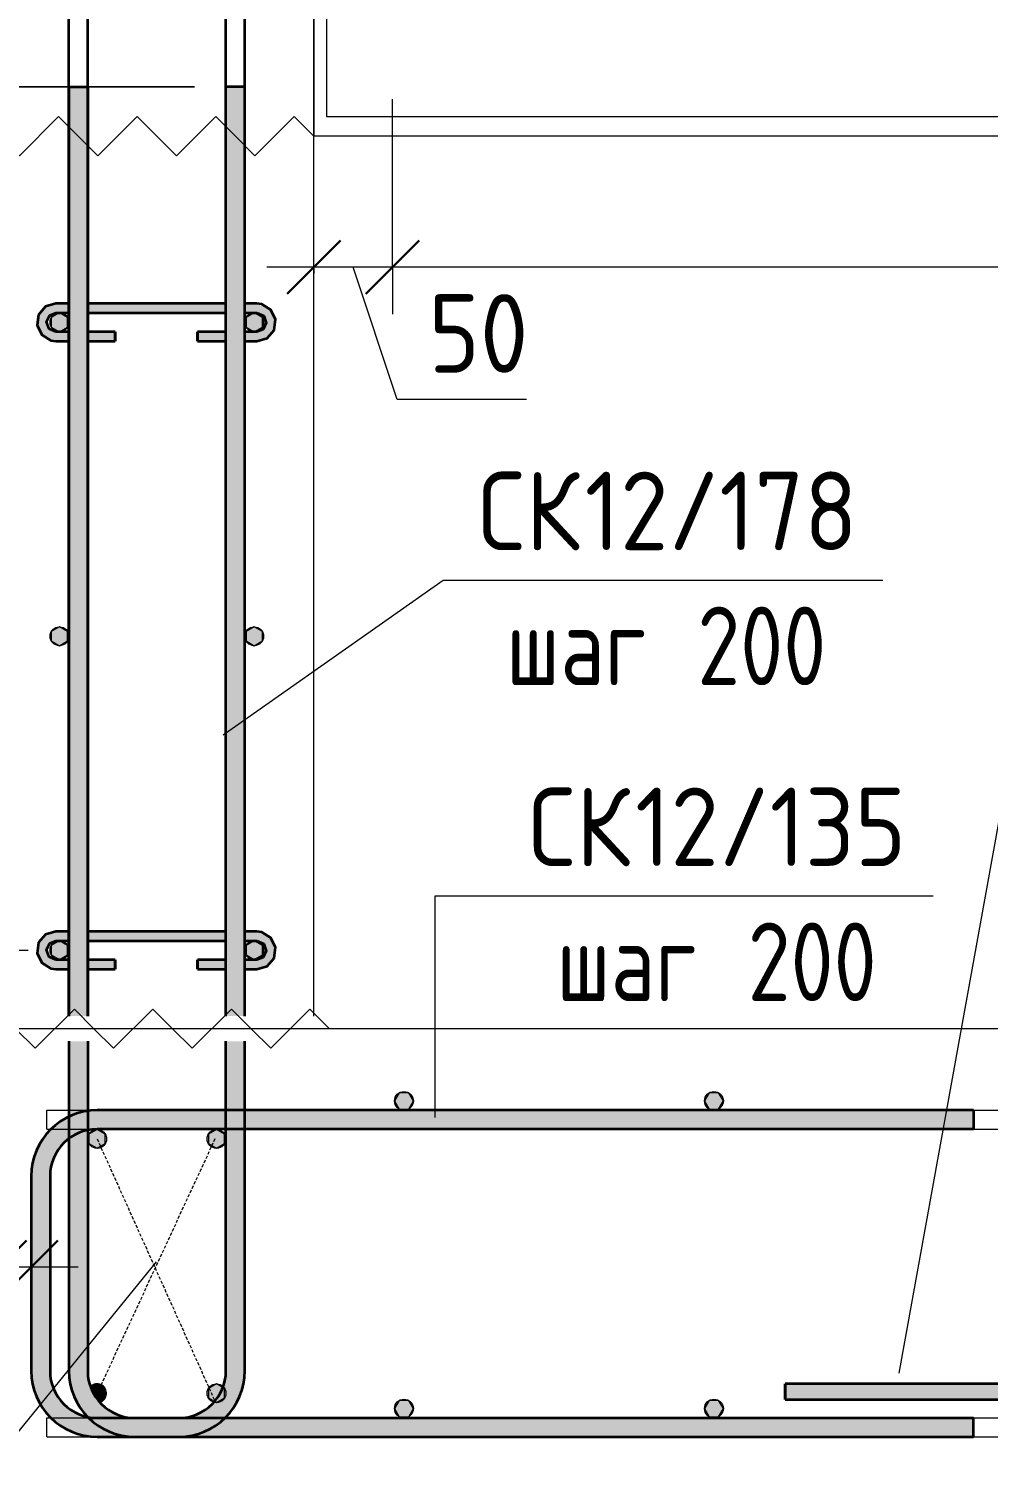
# Model space of a CAD drawing. Header units: millimetres. Extents: x 1059 to 21651, y -4238 to 7265.
# Drawn here: x 17426 to 18037, y -3290 to -2373 of the extents above; entities that cross this region are included whole.
import ezdxf

# ---------------------------------------------------------------- set-up
doc = ezdxf.new("R2010")
doc.units = ezdxf.units.MM
doc.linetypes.add('01 Штриховая _2 мм_', pattern=[3, 2, -1])
for name, color, linetype, lineweight in [('AA_Dim', 7, 'Continuous', 9), ('AA_Dim-20', 7, 'Continuous', 9), ('AA_Linii', 7, 'Continuous', 9), ('AA_Oformlenie', 7, 'Continuous', 9), ('AA_Vinoska', 7, 'Continuous', 9), ('AA_Visotnaya otmetka', 7, 'Continuous', 9), ('AF_Perekritie', 7, 'Continuous', 60), ('AF_Perekritie_Опалубка', 253, 'Continuous', 20), ('AF_Stena_Опалубка', 253, 'Continuous', 20), ('KR_Armatura', 7, 'Continuous', 20), ('KR_Armatura_Tonkie', 7, 'Continuous', 20), ('KR_Fundament', 7, 'Continuous', 20)]:
    doc.layers.add(name, color=color, linetype=linetype, lineweight=lineweight)
doc.styles.add('ISOCPEUR_1', font='isocpeur.TTF', dxfattribs={"width": 0.9, "height": 50})
doc.styles.add('ISOCPEUR_2', font='isocpeur.TTF', dxfattribs={"width": 0.8, "height": 50})
doc.dimstyles.new('01_Точн_3_знака__непрозр_', dxfattribs={"dimscale": 304.8, "dimtxt": 50.137748, "dimasz": 0.111549, "dimexe": 0.098425, "dimexo": 0.065617, "dimgap": 0.019685, "dimtad": 1, "dimdec": 3, "dimrnd": 0.001, "dimdsep": 46, "dimtxsty": 'ISOCPEUR_1', "dimblk1": 'OBLIQUE', "dimblk2": 'OBLIQUE', "dimsah": 1, "dimcen": 0.09, "dimdle": 0.098425, "dimazin": 0, "dimtfac": 1, "dimtdec": 4, "dimtix": 1, "dimtmove": 1, "dimatfit": 3, "dimfxl": 1, "dimtvp": 1, "dimtfill": 1, "dimtolj": 1, "dimtzin": 0, "dimlwd": 18, "dimlwe": 18, "dimarcsym": 2})
doc.dimstyles.new('01_Точн_3_знака__непрозр__1', dxfattribs={"dimscale": 304.8, "dimtxt": 50.137748, "dimasz": 0.111549, "dimexe": 0.098425, "dimexo": 0.065617, "dimgap": 0.019685, "dimtad": 1, "dimdec": 3, "dimrnd": 0.001, "dimdsep": 46, "dimtxsty": 'ISOCPEUR_1', "dimblk1": 'OBLIQUE', "dimblk2": 'OBLIQUE', "dimsah": 1, "dimcen": 0.09, "dimdle": 0.098425, "dimazin": 0, "dimtfac": 1, "dimtdec": 4, "dimtix": 1, "dimtmove": 0, "dimatfit": 3, "dimfxl": 1, "dimtvp": 1, "dimtfill": 1, "dimtolj": 1, "dimtzin": 0, "dimlwd": 18, "dimlwe": 18, "dimarcsym": 2})
doc.dimstyles.new('05_Округл_1мм__прозр_', dxfattribs={"dimscale": 304.8, "dimtxt": 50.137748, "dimasz": 0.111549, "dimexe": 0.098425, "dimexo": 0.065617, "dimgap": 0.006562, "dimtad": 1, "dimdec": 0, "dimdsep": 46, "dimtxsty": 'ISOCPEUR_1', "dimblk1": 'OBLIQUE', "dimblk2": 'OBLIQUE', "dimsah": 1, "dimcen": 0.09, "dimdle": 0.098425, "dimazin": 0, "dimtfac": 1, "dimtdec": 4, "dimtix": 1, "dimtmove": 0, "dimatfit": 3, "dimfxl": 1, "dimtvp": 1, "dimtolj": 1, "dimtzin": 0, "dimlwd": 18, "dimlwe": 18, "dimarcsym": 2})
doc.dimstyles.new('05_Округл_1мм__прозр__1', dxfattribs={"dimscale": 304.8, "dimtxt": 50.137748, "dimasz": 0.111549, "dimexe": 0.098425, "dimexo": 0.065617, "dimgap": 0.006562, "dimtad": 1, "dimdec": 0, "dimdsep": 46, "dimtxsty": 'ISOCPEUR_1', "dimblk1": 'OBLIQUE', "dimblk2": 'OBLIQUE', "dimsah": 1, "dimcen": 0.09, "dimdle": 0.098425, "dimazin": 0, "dimtfac": 1, "dimtdec": 4, "dimtix": 1, "dimtmove": 1, "dimatfit": 3, "dimfxl": 1, "dimtvp": 1, "dimtolj": 1, "dimtzin": 0, "dimlwd": 18, "dimlwe": 18, "dimarcsym": 2})

# ---------------------------------------------------------------- blocks, each defined once
blk = doc.blocks.new('Лестница - Лестница-3665978-КР_РЗ_Арм_2')
at = {"layer": 'AF_Perekritie', "lineweight": 20}
for p, q in [((19585.06, -2347.71), (19585.06, -2441.09)), ((19585.06, -2347.71), (19585.06, -2441.09)), ((19585.06, -2441.09), (20985.06, -2441.09))]:
    blk.add_line(p, q, dxfattribs=at)
blk = doc.blocks.new('261_Лягушка _НесАрм_РабПлоск_ - 10 А500-4009864-КР_РЗ_Арм_2')
at = {"layer": 'KR_Armatura_Tonkie', "lineweight": 35}
for points in [[(20075.73, -3104.06), (20085.06, -3104.06), (20084.89, -3077.77), (20084.39, -3076.56), (20083.56, -3075.49), (20082.56, -3074.73), (20081.36, -3074.23), (20080.06, -3074.06), (20078.68, -3074.27), (20077.56, -3074.73), (20076.3, -3075.82), (20075.73, -3076.56), (20075.23, -3077.77), (20075.06, -3080.73), (20075.23, -3104.06)], [(20080.06, -3216.21), (20085.06, -3216.21), (20084.89, -3104.06), (20075.06, -3104.06), (20075.23, -3216.21), (20078.77, -3216.21)], [(20055.06, -3246.21), (20063.62, -3244.86), (20070.06, -3242.19), (20076.27, -3237.42), (20081.23, -3230.75), (20084.04, -3223.97), (20084.89, -3216.21), (20075.06, -3216.21), (20073.54, -3223.86), (20069.2, -3230.35), (20062.48, -3234.73), (20055.06, -3236.38), (20055.06, -3246.04)], [(20105.06, -3246.21), (20105.06, -3236.21), (20097.41, -3234.69), (20090.92, -3230.35), (20086.54, -3223.63), (20085, -3216.69), (20083.94, -3224.22), (20080.86, -3231.45), (20080.06, -3232.49), (20083.85, -3237.42), (20090.45, -3242.35), (20097.3, -3245.19), (20100.15, -3245.56)], [(20055.06, -3246.21), (20055.06, -3236.21), (19885.06, -3236.38), (19885.06, -3246.21), (20033.99, -3246.21)], [(20105.06, -3246.21), (20275.06, -3246.04), (20275.06, -3236.21), (20105.06, -3236.38), (20105.06, -3246.04)]]:
    blk.add_hatch(color=256, dxfattribs=at).paths.add_polyline_path(points)
for p, q in [((20075.1, -3078.46), (20075.13, -3078.26)), ((20076.05, -3076.07), (20076.17, -3075.92)), ((20078.06, -3074.48), (20078.25, -3074.4)), ((20080.61, -3074.09), (20080.8, -3074.12)), ((20083, -3075.02), (20083.16, -3075.14)), ((20084.62, -3077.01), (20084.7, -3077.2)), ((20085.01, -3078.35), (20085.04, -3078.55)), ((20075.06, -3104.06), (20075.06, -3216.21)), ((20075.06, -3104.06), (20075.06, -3216.21)), ((20085.06, -3103.79), (20085.06, -3104.06)), ((20085.06, -3216.21), (20085.06, -3104.06)), ((20085.06, -3216.21), (20085.06, -3104.06)), ((20055.06, -3236.21), (19885.06, -3236.21)), ((19885.06, -3246.21), (19885.06, -3236.21)), ((19885.06, -3236.38), (19885.06, -3246.04)), ((20275.06, -3236.21), (20105.06, -3236.21)), ((20275.06, -3236.21), (20275.06, -3246.21)), ((20275.06, -3246.04), (20275.06, -3236.38)), ((19885.06, -3246.21), (20055.06, -3246.21)), ((20105.06, -3246.21), (20275.06, -3246.21))]:
    blk.add_line(p, q, dxfattribs=at)
at = {"layer": 'KR_Armatura_Tonkie', "lineweight": 35, "flags": 128}
for points in [[(20075.06, -3079.06), (20075.06, -3079.08), (20075.06, -3079.14), (20075.06, -3079.24), (20075.06, -3079.38), (20075.06, -3079.56), (20075.06, -3079.78), (20075.06, -3080.03), (20075.06, -3080.33), (20075.06, -3080.66), (20075.06, -3081.03), (20075.06, -3081.44), (20075.06, -3081.89), (20075.06, -3082.36), (20075.06, -3082.88), (20075.06, -3083.43), (20075.06, -3084.01), (20075.06, -3084.62), (20075.06, -3085.27), (20075.06, -3085.94), (20075.06, -3086.64), (20075.06, -3087.37), (20075.06, -3088.13), (20075.06, -3088.91), (20075.06, -3089.72), (20075.06, -3090.55), (20075.06, -3091.4), (20075.06, -3092.28), (20075.06, -3093.17), (20075.06, -3094.08), (20075.06, -3095), (20075.06, -3095.94), (20075.06, -3096.89), (20075.06, -3097.86), (20075.06, -3098.83), (20075.06, -3099.81), (20075.06, -3100.8), (20075.06, -3101.79), (20075.06, -3102.79), (20075.06, -3103.79), (20075.06, -3104.06)], [(20075.06, -3104.06), (20075.06, -3103.06), (20075.06, -3102.06), (20075.06, -3101.07), (20075.06, -3100.08), (20075.06, -3099.09), (20075.06, -3098.12), (20075.06, -3097.15), (20075.06, -3096.2), (20075.06, -3095.25), (20075.06, -3094.32), (20075.06, -3093.41), (20075.06, -3092.52), (20075.06, -3091.64), (20075.06, -3090.78), (20075.06, -3089.94), (20075.06, -3089.13), (20075.06, -3088.34), (20075.06, -3087.58), (20075.06, -3086.84), (20075.06, -3086.13), (20075.06, -3085.44), (20075.06, -3084.79), (20075.06, -3084.17), (20075.06, -3083.58), (20075.06, -3083.02), (20075.06, -3082.5), (20075.06, -3082.01), (20075.06, -3081.56), (20075.06, -3081.14), (20075.06, -3080.76), (20075.06, -3080.42), (20075.06, -3080.11), (20075.06, -3079.84)], [(20085.06, -3104.06), (20085.06, -3103.06), (20085.06, -3102.06), (20085.06, -3101.07), (20085.06, -3100.08), (20085.06, -3099.09), (20085.06, -3098.12), (20085.06, -3097.15), (20085.06, -3096.2), (20085.06, -3095.25), (20085.06, -3094.32), (20085.06, -3093.41), (20085.06, -3092.52), (20085.06, -3091.64), (20085.06, -3090.78), (20085.06, -3089.94), (20085.06, -3089.13), (20085.06, -3088.34), (20085.06, -3087.58), (20085.06, -3086.84), (20085.06, -3086.13), (20085.06, -3085.44), (20085.06, -3084.79), (20085.06, -3084.17), (20085.06, -3083.58), (20085.06, -3083.02), (20085.06, -3082.5), (20085.06, -3082.01), (20085.06, -3081.56), (20085.06, -3081.14), (20085.06, -3080.76), (20085.06, -3080.42), (20085.06, -3080.11), (20085.06, -3079.84), (20085.06, -3079.61), (20085.06, -3079.42), (20085.06, -3079.27), (20085.06, -3079.16), (20085.06, -3079.09), (20085.06, -3079.06), (20085.06, -3079.06)], [(20085.06, -3079.78), (20085.06, -3080.03), (20085.06, -3080.33), (20085.06, -3080.66), (20085.06, -3081.03), (20085.06, -3081.44), (20085.06, -3081.89), (20085.06, -3082.36), (20085.06, -3082.88), (20085.06, -3083.43), (20085.06, -3084.01), (20085.06, -3084.62), (20085.06, -3085.27), (20085.06, -3085.94), (20085.06, -3086.64), (20085.06, -3087.37), (20085.06, -3088.13), (20085.06, -3088.91), (20085.06, -3089.61)], [(20085.06, -3089.72), (20085.06, -3090.55), (20085.06, -3091.4), (20085.06, -3092.28), (20085.06, -3093.17), (20085.06, -3094.08), (20085.06, -3095), (20085.06, -3095.94), (20085.06, -3096.89), (20085.06, -3097.86), (20085.06, -3098.83), (20085.06, -3099.81), (20085.06, -3100.8), (20085.06, -3101.79), (20085.06, -3102.79), (20085.06, -3103.72)], [(20055.06, -3246.21), (20056.26, -3246.19), (20057.46, -3246.11), (20058.65, -3245.99), (20059.84, -3245.83), (20061.02, -3245.61), (20062.19, -3245.35), (20063.35, -3245.04), (20064.5, -3244.69), (20065.63, -3244.29), (20066.74, -3243.84), (20067.84, -3243.35), (20068.91, -3242.82), (20069.97, -3242.24), (20071, -3241.63), (20072, -3240.97), (20072.98, -3240.27), (20073.93, -3239.54), (20074.84, -3238.76), (20075.73, -3237.95), (20076.58, -3237.11), (20077.4, -3236.23), (20078.18, -3235.32), (20078.93, -3234.38), (20079.64, -3233.42), (20080.31, -3232.42), (20080.93, -3231.4), (20081.52, -3230.35), (20082.06, -3229.28), (20082.57, -3228.19), (20083.02, -3227.08), (20083.44, -3225.95), (20083.8, -3224.81), (20084.12, -3223.65), (20084.4, -3222.49), (20084.63, -3221.31), (20084.81, -3220.12), (20084.94, -3218.93), (20085.02, -3217.73), (20085.06, -3216.53), (20085.06, -3216.21)], [(20075.06, -3216.21), (20075.05, -3217.01), (20075, -3217.81), (20074.92, -3218.6), (20074.81, -3219.4), (20074.66, -3220.18), (20074.49, -3220.96), (20074.28, -3221.74), (20074.05, -3222.5), (20073.78, -3223.26), (20073.48, -3224), (20073.16, -3224.73), (20072.8, -3225.45), (20072.42, -3226.15), (20072.01, -3226.83), (20071.57, -3227.5), (20071.1, -3228.15), (20070.61, -3228.79), (20070.1, -3229.4), (20069.56, -3229.99), (20069, -3230.56), (20068.41, -3231.1), (20067.8, -3231.62), (20067.18, -3232.12), (20066.53, -3232.59), (20065.87, -3233.04), (20065.19, -3233.46), (20064.49, -3233.85), (20063.78, -3234.21), (20063.05, -3234.55), (20062.31, -3234.85), (20061.56, -3235.13), (20060.8, -3235.37), (20060.03, -3235.58), (20059.25, -3235.77), (20058.46, -3235.92), (20057.67, -3236.04), (20056.88, -3236.13), (20056.08, -3236.18), (20055.28, -3236.21), (20055.06, -3236.21)], [(20105.06, -3236.21), (20104.26, -3236.19), (20103.46, -3236.15), (20102.67, -3236.07), (20101.88, -3235.95), (20101.09, -3235.81), (20100.31, -3235.64), (20099.53, -3235.43), (20098.77, -3235.19), (20098.02, -3234.93), (20097.27, -3234.63), (20096.54, -3234.3), (20095.83, -3233.95), (20095.12, -3233.57), (20094.44, -3233.15), (20093.77, -3232.72), (20093.12, -3232.25), (20092.49, -3231.76), (20091.87, -3231.25), (20091.28, -3230.71), (20090.71, -3230.14), (20090.17, -3229.56), (20089.65, -3228.95), (20089.15, -3228.33), (20088.68, -3227.68), (20088.23, -3227.02), (20087.81, -3226.33), (20087.42, -3225.64), (20087.06, -3224.92), (20086.73, -3224.2), (20086.42, -3223.46), (20086.15, -3222.71), (20085.9, -3221.94), (20085.69, -3221.17), (20085.5, -3220.39), (20085.35, -3219.61), (20085.23, -3218.82), (20085.14, -3218.02), (20085.09, -3217.23), (20085.06, -3216.43), (20085.06, -3216.21)], [(20079.96, -3232.62), (20080.3, -3233.15), (20081, -3234.13), (20081.73, -3235.07), (20082.51, -3235.99), (20083.32, -3236.88), (20084.16, -3237.73), (20085.04, -3238.55), (20085.95, -3239.33), (20086.89, -3240.08), (20087.86, -3240.79), (20088.85, -3241.45), (20089.88, -3242.08), (20090.92, -3242.67), (20091.99, -3243.21), (20093.08, -3243.71), (20094.19, -3244.17), (20095.32, -3244.58), (20096.46, -3244.95), (20097.62, -3245.27), (20098.78, -3245.55), (20099.96, -3245.77), (20101.15, -3245.95), (20102.34, -3246.09), (20103.54, -3246.17), (20104.74, -3246.21), (20105.06, -3246.21)]]:
    blk.add_lwpolyline(points, dxfattribs=at)
blk = doc.blocks.new('350_Шпилька массив _НесАрм_РабПлоск_ - 350_Шпилька массив _НесАрм_РабПлоск_-4121825-КР_РЗ_Арм_2')
at = {"layer": 'KR_Armatura_Tonkie', "lineweight": 35}
for points in [[(19420.78, -2571.95), (19420.78, -2566.05), (19415.58, -2563.05), (19415.58, -2557.05), (19420.78, -2553.95), (19420.78, -2548.15), (19417.16, -2549.55), (19412.29, -2551.56), (19408.78, -2560.05), (19412.29, -2568.54), (19419.89, -2571.65)], [(19548.78, -2571.95), (19552.4, -2570.55), (19557.26, -2568.54), (19560.78, -2560.05), (19557.26, -2551.56), (19548.78, -2548.15), (19548.78, -2554.05), (19553.98, -2557.05), (19553.98, -2563.05), (19548.78, -2566.15), (19548.78, -2571.65)], [(19420.78, -2971.95), (19420.78, -2966.05), (19415.58, -2963.05), (19415.58, -2957.05), (19420.78, -2953.95), (19420.78, -2948.15), (19417.16, -2949.55), (19412.29, -2951.56), (19408.78, -2960.05), (19412.29, -2968.54), (19419.89, -2971.65)], [(19548.78, -2971.95), (19552.4, -2970.55), (19557.26, -2968.54), (19560.78, -2960.05), (19557.26, -2951.56), (19548.78, -2948.15), (19548.78, -2954.05), (19553.98, -2957.05), (19553.98, -2963.05), (19548.78, -2966.15), (19548.78, -2971.65)]]:
    blk.add_hatch(color=256, dxfattribs=at).paths.add_polyline_path(points)
h = blk.add_hatch(color=256, dxfattribs=at)
h.paths.add_polyline_path([(19453.4, -2554.05), (19529.06, -2553.95), (19529.06, -2548.05), (19441.06, -2548.15), (19441.06, -2554.05)])
h.paths.add_polyline_path([(19548.01, -2554.05), (19548.78, -2553.95), (19548.78, -2548.05), (19541.06, -2548.17), (19541.06, -2554.05), (19545.73, -2554.05)])
h.paths.add_polyline_path([(19420.78, -2554.05), (19429.06, -2553.93), (19429.06, -2548.05), (19420.78, -2548.15), (19420.78, -2553.95)])
h = blk.add_hatch(color=256, dxfattribs=at)
h.paths.add_polyline_path([(19458.51, -2572.05), (19458.51, -2566.05), (19441.06, -2566.15), (19441.06, -2572.05)])
h.paths.add_polyline_path([(19429.06, -2572.05), (19429.06, -2566.05), (19420.78, -2566.15), (19420.78, -2572.05)])
h = blk.add_hatch(color=256, dxfattribs=at)
h.paths.add_polyline_path([(19529.06, -2572.05), (19529.06, -2566.05), (19511.05, -2566.15), (19511.05, -2572.05)])
h.paths.add_polyline_path([(19541.06, -2572.05), (19548.78, -2571.95), (19548.78, -2566.05), (19541.06, -2566.15), (19541.06, -2572.03)])
h = blk.add_hatch(color=256, dxfattribs=at)
h.paths.add_polyline_path([(19429.06, -2954.05), (19429.06, -2948.05), (19420.78, -2948.15), (19420.78, -2954.05)])
h.paths.add_polyline_path([(19441.06, -2954.05), (19529.06, -2953.95), (19529.06, -2948.05), (19441.06, -2948.15), (19441.06, -2954.03)])
h.paths.add_polyline_path([(19548.78, -2954.05), (19548.78, -2948.05), (19541.06, -2948.17), (19541.06, -2954.05), (19548.01, -2954.05)])
h = blk.add_hatch(color=256, dxfattribs=at)
h.paths.add_polyline_path([(19458.51, -2972.05), (19458.51, -2966.05), (19441.06, -2966.15), (19441.06, -2972.05), (19453.4, -2972.05)])
h.paths.add_polyline_path([(19429.06, -2972.05), (19429.06, -2966.05), (19420.78, -2966.15), (19420.78, -2972.05)])
h = blk.add_hatch(color=256, dxfattribs=at)
h.paths.add_polyline_path([(19548.78, -2972.05), (19548.78, -2966.05), (19541.06, -2966.15), (19541.06, -2972.05)])
h.paths.add_polyline_path([(19529.06, -2972.05), (19529.06, -2966.05), (19511.05, -2966.15), (19511.05, -2972.05)])
for p, q in [((19429.06, -2548.05), (19420.78, -2548.05)), ((19529.06, -2548.05), (19441.06, -2548.05)), ((19548.78, -2548.05), (19541.06, -2548.05)), ((19420.78, -2554.05), (19429.06, -2554.05)), ((19441.06, -2554.05), (19529.06, -2554.05)), ((19541.06, -2554.05), (19548.78, -2554.05)), ((19429.06, -2566.05), (19420.78, -2566.05)), ((19458.51, -2566.05), (19441.06, -2566.05)), ((19458.51, -2566.05), (19458.51, -2572.05)), ((19458.51, -2567.39), (19458.51, -2566.15)), ((19458.51, -2571.95), (19458.51, -2567.55)), ((19529.06, -2566.05), (19511.05, -2566.05)), ((19511.05, -2572.05), (19511.05, -2566.05)), ((19511.05, -2566.15), (19511.05, -2567.39)), ((19511.05, -2567.55), (19511.05, -2571.95)), ((19548.78, -2566.05), (19541.06, -2566.05)), ((19420.78, -2572.05), (19429.06, -2572.05)), ((19441.06, -2572.05), (19458.51, -2572.05)), ((19511.05, -2572.05), (19529.06, -2572.05)), ((19541.06, -2572.05), (19548.78, -2572.05)), ((19429.06, -2948.05), (19420.78, -2948.05)), ((19529.06, -2948.05), (19441.06, -2948.05)), ((19548.78, -2948.05), (19541.06, -2948.05)), ((19420.78, -2954.05), (19429.06, -2954.05)), ((19441.06, -2954.05), (19529.06, -2954.05)), ((19541.06, -2954.05), (19548.78, -2954.05)), ((19429.06, -2966.05), (19420.78, -2966.05)), ((19458.51, -2966.05), (19441.06, -2966.05)), ((19458.51, -2966.05), (19458.51, -2972.05)), ((19458.51, -2971.95), (19458.51, -2966.15)), ((19529.06, -2966.05), (19511.05, -2966.05)), ((19511.05, -2972.05), (19511.05, -2966.05)), ((19511.05, -2966.15), (19511.05, -2971.95)), ((19548.78, -2966.05), (19541.06, -2966.05)), ((19420.78, -2972.05), (19429.06, -2972.05)), ((19441.06, -2972.05), (19458.51, -2972.05)), ((19511.05, -2972.05), (19529.06, -2972.05)), ((19541.06, -2972.05), (19548.78, -2972.05))]:
    blk.add_line(p, q, dxfattribs=at)
at = {"layer": 'KR_Armatura_Tonkie', "lineweight": 35, "flags": 128}
for points in [[(19420.78, -2548.05), (19414.26, -2549.97), (19409.83, -2555.13), (19408.92, -2561.86), (19411.8, -2568.01), (19417.57, -2571.61), (19420.78, -2572.05)], [(19548.78, -2572.05), (19555.3, -2570.13), (19559.72, -2564.97), (19560.64, -2558.24), (19557.76, -2552.09), (19551.99, -2548.49), (19548.78, -2548.05)], [(19420.78, -2566.05), (19416.43, -2564.18), (19414.79, -2559.73), (19416.89, -2555.48), (19420.78, -2554.05)], [(19548.78, -2554.05), (19553.13, -2555.92), (19554.77, -2560.37), (19552.67, -2564.62), (19548.78, -2566.05)], [(19420.78, -2948.05), (19414.26, -2949.97), (19409.83, -2955.13), (19408.92, -2961.86), (19411.8, -2968.01), (19417.57, -2971.61), (19420.78, -2972.05)], [(19548.78, -2972.05), (19555.3, -2970.13), (19559.72, -2964.97), (19560.64, -2958.24), (19557.76, -2952.09), (19551.99, -2948.49), (19548.78, -2948.05)], [(19420.78, -2966.05), (19416.43, -2964.18), (19414.79, -2959.73), (19416.89, -2955.48), (19420.78, -2954.05)], [(19548.78, -2954.05), (19553.13, -2955.92), (19554.77, -2960.37), (19552.67, -2964.62), (19548.78, -2966.05)]]:
    blk.add_lwpolyline(points, dxfattribs=at)
blk = doc.blocks.new('Последовательность узлов - 3мм масшт20 маскировка-904226-КР_РЗ_Арм_2')
at = {"layer": 'AA_Oformlenie'}
for p, q in [((19432.56, -2997.5), (19407.56, -3022.5)), ((19445.06, -3010), (19432.56, -2997.5)), ((19482.56, -2997.5), (19457.56, -3022.5)), ((19495.06, -3010), (19482.56, -2997.5)), ((19532.56, -2997.5), (19507.56, -3022.5)), ((19545.06, -3010), (19532.56, -2997.5)), ((19582.56, -2997.5), (19557.56, -3022.5)), ((19595.06, -3010), (19582.56, -2997.5)), ((19395.06, -3010), (19407.56, -3022.5)), ((19445.06, -3010), (19457.56, -3022.5)), ((19495.06, -3010), (19507.56, -3022.5)), ((19545.06, -3010), (19557.56, -3022.5))]:
    blk.add_line(p, q, dxfattribs=at)
blk = doc.blocks.new('Последовательность узлов - 3мм масшт20-904339-КР_РЗ_Арм_2')
at = {"layer": 'AA_Oformlenie'}
for p, q in [((19422.56, -2428.84), (19397.56, -2453.84)), ((19435.06, -2441.34), (19422.56, -2428.84)), ((19472.56, -2428.84), (19447.56, -2453.84)), ((19485.06, -2441.34), (19472.56, -2428.84)), ((19522.56, -2428.84), (19497.56, -2453.84)), ((19535.06, -2441.34), (19522.56, -2428.84)), ((19572.56, -2428.84), (19547.56, -2453.84)), ((19585.06, -2441.34), (19572.56, -2428.84)), ((19385.06, -2441.34), (19397.56, -2453.84)), ((19435.06, -2441.34), (19447.56, -2453.84)), ((19485.06, -2441.34), (19497.56, -2453.84)), ((19535.06, -2441.34), (19547.56, -2453.84))]:
    blk.add_line(p, q, dxfattribs=at)
blk = doc.blocks.new('042_М_Арматуры - Диам длина поз _ Шаг-2260295-КР_РЗ_Арм_2')
at = {"layer": 'AA_Vinoska'}
blk.add_line((20603.05, -2814.51), (20883.05, -2814.51), dxfattribs=at)
blk = doc.blocks.new('DIMBLOCK86-КР_РЗ_Арм_2')
at = {"layer": 'AA_Dim-20', "lineweight": 18}
for p, q in [((17657.53, -2524.79), (17657.53, -2417.84)), ((18857.53, -2524.79), (18857.53, -2417.84)), ((17607.53, -2524.79), (17607.53, -2494.79)), ((17607.53, -2524.79), (17607.53, -2528.83)), ((18857.53, -2524.79), (17657.53, -2524.79)), ((17657.53, -2524.79), (17657.53, -2554.79)), ((18857.53, -2524.79), (18857.53, -2554.79))]:
    blk.add_line(p, q, dxfattribs=at)
at = {"layer": 'AA_Dim-20', "lineweight": 30}
for p, q in [((17607.53, -2524.79), (17624.53, -2507.79)), ((17657.53, -2524.79), (17674.53, -2507.79)), ((18857.53, -2524.79), (18874.53, -2507.79)), ((17607.53, -2524.79), (17590.53, -2541.79)), ((17657.53, -2524.79), (17640.53, -2541.79)), ((18857.53, -2524.79), (18840.53, -2541.79))]:
    blk.add_line(p, q, dxfattribs=at)
at = {"layer": 'AA_Dim-20', "color": 0, "lineweight": 18, "insert": (18106.17, -2457.66), "char_height": 50, "width": 363.2622, "attachment_point": 1, "line_spacing_factor": 1.135194, "style": 'ISOCPEUR_1'}
blk.add_mtext('6х200=1200', dxfattribs=at)
blk = doc.blocks.new('_None')
blk = doc.blocks.new('DIMBLOCK87-КР_РЗ_Арм_2')
at = {"layer": 'AA_Dim-20', "lineweight": 18}
for p, q in [((17657.53, -2524.79), (17657.53, -2417.84)), ((17607.53, -2524.79), (17607.53, -2494.79)), ((17657.53, -2524.79), (17577.53, -2524.79)), ((17607.53, -2524.79), (17607.53, -2528.83)), ((17660.5, -2609.2), (17632.53, -2524.79)), ((17657.53, -2524.79), (17657.53, -2554.79)), ((17742.94, -2609.2), (17660.5, -2609.2))]:
    blk.add_line(p, q, dxfattribs=at)
at = {"layer": 'AA_Dim-20', "lineweight": 30}
for p, q in [((17607.53, -2524.79), (17624.53, -2507.79)), ((17657.53, -2524.79), (17674.53, -2507.79)), ((17607.53, -2524.79), (17590.53, -2541.79)), ((17657.53, -2524.79), (17640.53, -2541.79))]:
    blk.add_line(p, q, dxfattribs=at)
at = {"layer": 'AA_Dim-20', "color": 0, "lineweight": 18, "insert": (17680.5, -2542.06), "char_height": 50, "width": 74.9228, "attachment_point": 1, "line_spacing_factor": 1.135194, "style": 'ISOCPEUR_1'}
blk.add_mtext('50', dxfattribs=at)
blk = doc.blocks.new('DIMBLOCK89-КР_РЗ_Арм_2')
at = {"layer": 'AA_Dim-20', "lineweight": 18}
for p, q in [((17407.53, -3165.91), (17407.53, -3131.87)), ((17427.53, -3165.91), (17427.53, -3131.87)), ((17217.42, -3161.87), (17381.21, -3161.87)), ((17457.53, -3161.87), (17377.53, -3161.87)), ((17381.21, -3161.87), (17417.53, -3161.87)), ((17407.53, -3161.87), (17407.53, -3165.91)), ((17427.53, -3161.87), (17427.53, -3165.91))]:
    blk.add_line(p, q, dxfattribs=at)
at = {"layer": 'AA_Dim-20', "lineweight": 30}
for p, q in [((17407.53, -3161.87), (17424.53, -3144.87)), ((17427.53, -3161.87), (17444.53, -3144.87)), ((17407.53, -3161.87), (17390.53, -3178.87)), ((17427.53, -3161.87), (17410.53, -3178.87))]:
    blk.add_line(p, q, dxfattribs=at)
at = {"layer": 'AA_Dim-20', "color": 0, "lineweight": 18, "insert": (17217.42, -3090.73), "char_height": 50, "width": 172.5495, "attachment_point": 1, "line_spacing_factor": 1.135194, "style": 'ISOCPEUR_1', "bg_fill": 3, "box_fill_scale": 1.25, "bg_fill_color": 256, "bg_fill_true_color": 13158600, "bg_fill_transparency": 0}
blk.add_mtext('з.с.20', dxfattribs=at)
blk = doc.blocks.new('_Oblique')
at = {"color": 0, "linetype": 'ByBlock', "lineweight": -2}
blk.add_line((-0.5, -0.5), (0.5, 0.5), dxfattribs=at)
blk = doc.blocks.new('DIMBLOCK90-КР_РЗ_Арм_2')
at = {"layer": 'AA_Dim-20', "lineweight": 18}
for p, q in [((17059.44, -2879.78), (17059.44, -2962.22)), ((17109.5, -2960), (17079.5, -2960)), ((17109.5, -3040), (17109.5, -2960)), ((17109.5, -2960), (17425.53, -2960)), ((17059.44, -2962.22), (17109.5, -2985)), ((17109.5, -3010), (17079.5, -3010)), ((17109.5, -3010), (17387.53, -3010))]:
    blk.add_line(p, q, dxfattribs=at)
at = {"layer": 'AA_Dim-20', "lineweight": 30}
for p, q in [((17109.5, -2960), (17092.5, -2943)), ((17109.5, -2960), (17126.5, -2977)), ((17109.5, -3010), (17092.5, -2993)), ((17109.5, -3010), (17126.5, -3027))]:
    blk.add_line(p, q, dxfattribs=at)
at = {"layer": 'AA_Dim-20', "color": 0, "lineweight": 18, "insert": (16992.3, -2942.22), "char_height": 50, "width": 74.9228, "attachment_point": 1, "rotation": 90, "line_spacing_factor": 1.135194, "style": 'ISOCPEUR_1'}
blk.add_mtext('50', dxfattribs=at)
blk = doc.blocks.new('DIMBLOCK91-КР_РЗ_Арм_2')
at = {"layer": 'AA_Dim-20', "lineweight": 30}
for p, q in [((17109.5, -1010), (17092.5, -993)), ((17109.5, -1010), (17126.5, -1027)), ((17109.5, -1160), (17092.5, -1143)), ((17109.5, -1160), (17126.5, -1177)), ((17109.5, -2960), (17092.5, -2943)), ((17109.5, -2960), (17126.5, -2977))]:
    blk.add_line(p, q, dxfattribs=at)
at = {"layer": 'AA_Dim-20', "lineweight": 18}
for p, q in [((17109.5, -1010), (17079.5, -1010)), ((17109.5, -1010), (17425.53, -1010)), ((17109.5, -1160), (17079.5, -1160)), ((17109.5, -2960), (17109.5, -1160)), ((17109.5, -1160), (17425.53, -1160)), ((17109.5, -2960), (17079.5, -2960)), ((17109.5, -2960), (17425.53, -2960))]:
    blk.add_line(p, q, dxfattribs=at)
at = {"layer": 'AA_Dim-20', "color": 0, "lineweight": 18, "insert": (17042.36, -2211.36), "char_height": 50, "width": 363.2622, "attachment_point": 1, "rotation": 90, "line_spacing_factor": 1.135194, "style": 'ISOCPEUR_1'}
blk.add_mtext('9х200=1800', dxfattribs=at)
blk = doc.blocks.new('DIMBLOCK104-КР_РЗ_Арм_2')
at = {"layer": 'AA_Dim-20', "lineweight": 18}
for p, q in [((17349.89, -3040), (17349.89, -2380)), ((17531.53, -2410), (17319.89, -2410)), ((17349.89, -2410), (17531.53, -2410)), ((17387.53, -3010), (17319.89, -3010)), ((17349.89, -3010), (17387.53, -3010))]:
    blk.add_line(p, q, dxfattribs=at)
at = {"layer": 'AA_Dim-20', "lineweight": 30}
for p, q in [((17349.89, -2410), (17332.89, -2393)), ((17349.89, -2410), (17366.89, -2427)), ((17349.89, -3010), (17332.89, -2993)), ((17349.89, -3010), (17366.89, -3027))]:
    blk.add_line(p, q, dxfattribs=at)
at = {"layer": 'AA_Dim-20', "color": 0, "lineweight": 18, "insert": (17278.75, -2756.83), "char_height": 50, "width": 112.3842, "attachment_point": 1, "rotation": 90, "line_spacing_factor": 1.135194, "style": 'ISOCPEUR_1', "bg_fill": 3, "box_fill_scale": 1.25, "bg_fill_color": 256, "bg_fill_true_color": 13158600, "bg_fill_transparency": 0}
blk.add_mtext('600', dxfattribs=at)

msp = doc.modelspace()

# ---------------------------------------------------------------- hatches: boundary and pattern name
at = {"layer": 'KR_Armatura', "lineweight": 9}
h = msp.add_hatch(color=256, dxfattribs=at)
edge = h.paths.add_edge_path()
edge.add_arc((17445.5259, -2560), 6, 0, 360)
for points in [[(17445.5259, -2566), (17450.722, -2563), (17450.722, -2557), (17445.5259, -2554), (17440.3297, -2557), (17440.3297, -2563)], [(17569.5259, -2566), (17574.722, -2563), (17574.722, -2557), (17569.5259, -2554), (17564.3297, -2557), (17564.3297, -2563)], [(17445.5259, -2766), (17450.722, -2763), (17450.722, -2757), (17445.5259, -2754), (17440.3297, -2757), (17440.3297, -2763)], [(17569.5259, -2766), (17574.722, -2763), (17574.722, -2757), (17569.5259, -2754), (17564.3297, -2757), (17564.3297, -2763)], [(17445.5259, -2966), (17450.722, -2963), (17450.722, -2957), (17445.5259, -2954), (17440.3297, -2957), (17440.3297, -2963)], [(17569.5259, -2966), (17574.722, -2963), (17574.722, -2957), (17569.5259, -2954), (17564.3297, -2957), (17564.3297, -2963)], [(17661.8788, -3061.1962), (17667.8788, -3061.1962), (17670.8788, -3056), (17667.8788, -3050.8038), (17661.8788, -3050.8038), (17658.8788, -3056)], [(17859.2317, -3061.1962), (17865.2317, -3061.1962), (17868.2317, -3056), (17865.2317, -3050.8038), (17859.2317, -3050.8038), (17856.2317, -3056)], [(17545.5259, -3086.2152), (17550.722, -3083.2152), (17550.722, -3077.2152), (17545.5259, -3074.2152), (17540.3297, -3077.2152), (17540.3297, -3083.2152)], [(17545.5259, -3248.2414), (17550.722, -3245.2414), (17550.722, -3239.2414), (17545.5259, -3236.2414), (17540.3297, -3239.2414), (17540.3297, -3245.2414)], [(17661.8788, -3257.1962), (17667.8788, -3257.1962), (17670.8788, -3252), (17667.8788, -3246.8038), (17661.8788, -3246.8038), (17658.8788, -3252)], [(17859.2317, -3257.1962), (17865.2317, -3257.1962), (17868.2317, -3252), (17865.2317, -3246.8038), (17859.2317, -3246.8038), (17856.2317, -3252)]]:
    msp.add_hatch(color=256, dxfattribs=at).paths.add_polyline_path(points)
h = msp.add_hatch(color=256, dxfattribs=at)
edge = h.paths.add_edge_path()
edge.add_arc((17569.5259, -2560), 6, 0, 360)
h = msp.add_hatch(color=256, dxfattribs=at)
edge = h.paths.add_edge_path()
edge.add_arc((17445.5259, -2760), 6, 0, 360)
h = msp.add_hatch(color=256, dxfattribs=at)
edge = h.paths.add_edge_path()
edge.add_arc((17569.5259, -2760), 6, 0, 360)
h = msp.add_hatch(color=256, dxfattribs=at)
edge = h.paths.add_edge_path()
edge.add_arc((17445.5259, -2960), 6, 0, 360)
h = msp.add_hatch(color=256, dxfattribs=at)
edge = h.paths.add_edge_path()
edge.add_arc((17569.5259, -2960), 6, 0, 360)
h = msp.add_hatch(color=256, dxfattribs=at)
edge = h.paths.add_edge_path()
edge.add_arc((17664.8788, -3056), 6, 0, 360)
h = msp.add_hatch(color=256, dxfattribs=at)
edge = h.paths.add_edge_path()
edge.add_arc((17862.2317, -3056), 6, 0, 360)
h = msp.add_hatch(color=256, dxfattribs=at)
edge = h.paths.add_edge_path()
edge.add_arc((17545.5259, -3080.2152), 6, 0, 360)
h = msp.add_hatch(color=256, dxfattribs=at)
edge = h.paths.add_edge_path()
edge.add_arc((17545.5259, -3242.2414), 6, 0, 360)
h = msp.add_hatch(color=256, dxfattribs=at)
edge = h.paths.add_edge_path()
edge.add_arc((17664.8788, -3252), 6, 0, 360)
h = msp.add_hatch(color=256, dxfattribs=at)
edge = h.paths.add_edge_path()
edge.add_arc((17862.2317, -3252), 6, 0, 360)
at = {"layer": 'KR_Armatura_Tonkie'}
h = msp.add_hatch(color=256, dxfattribs=at)
h.paths.add_polyline_path([(17463.5259, -3228), (17463.5259, -3018), (17451.5259, -3018), (17451.5259, -3228)])
h.paths.add_polyline_path([(17451.5259, -3002), (17463.5259, -3002), (17463.5259, -2410), (17451.5259, -2410), (17451.5259, -2990.8122)])
h = msp.add_hatch(color=250, dxfattribs=at)
h.paths.add_polyline_path([(17551.5259, -3228), (17563.5259, -3228), (17563.5259, -3018), (17551.5259, -3018), (17551.5259, -3188.4048)])
h.paths.add_polyline_path([(17563.5259, -3002), (17563.5259, -2410), (17551.5259, -2410), (17551.5259, -3002), (17553.2754, -3002)])
for color, points in [(250, [(17439.5259, -3104), (17440.5481, -3096.2354), (17443.5451, -3089), (17448.3127, -3082.7868), (17454.5259, -3078.0192), (17461.7613, -3075.0222), (17469.5259, -3074), (17469.5259, -3062), (17458.6555, -3063.4311), (17448.5259, -3067.6269), (17439.8274, -3074.3015), (17433.1528, -3083), (17428.957, -3093.1296), (17427.5259, -3104), (17437.1562, -3104)]), (256, [(17469.5259, -3074), (18027.5259, -3074), (18027.5259, -3062), (17469.5259, -3062)]), (256, [(17469.5293, -3086.2152), (17474.7255, -3083.2152), (17474.7255, -3077.2152), (17469.5259, -3074.2172), (17464.3332, -3077.2152), (17464.3332, -3083.2152)]), (250, [(17427.5259, -3228), (17439.5259, -3228), (17439.5259, -3104), (17427.5259, -3104)]), (250, [(17469.5259, -3270), (17469.5259, -3258), (17461.7613, -3256.9778), (17454.5259, -3253.9808), (17448.3127, -3249.2132), (17443.5451, -3243), (17440.5481, -3235.7646), (17439.5259, -3228), (17427.5259, -3228), (17428.957, -3238.8704), (17433.1528, -3249), (17439.8274, -3257.6985), (17448.5259, -3264.3731), (17458.6555, -3268.5689)]), (250, [(17493.5259, -3270), (17493.5259, -3258), (17485.7613, -3256.9778), (17478.5259, -3253.9808), (17472.3127, -3249.2132), (17467.5451, -3243), (17464.5481, -3235.7646), (17463.5259, -3228), (17451.5259, -3228), (17452.957, -3238.8704), (17457.1528, -3249), (17463.8274, -3257.6985), (17472.5259, -3264.3731), (17482.6555, -3268.5689)]), (256, [(17470.9414, -3247.4261), (17474.7255, -3245.2414), (17474.7255, -3239.2414), (17469.5293, -3236.2414), (17465.6688, -3238.4702), (17467.5451, -3243)]), (250, [(17521.5259, -3270), (17532.3963, -3268.5689), (17542.5259, -3264.3731), (17551.2244, -3257.6985), (17557.8989, -3249), (17562.0948, -3238.8704), (17563.5259, -3228), (17551.5259, -3228), (17550.5036, -3235.7646), (17547.5066, -3243), (17542.7391, -3249.2132), (17536.5259, -3253.9808), (17529.2904, -3256.9778), (17521.5259, -3258)]), (250, [(18027.5259, -3270), (18027.5259, -3258), (17469.5259, -3258), (17469.5259, -3270), (17901.6332, -3270)]), (250, [(17521.5259, -3270), (17521.5259, -3258), (17493.5259, -3258), (17493.5259, -3270)])]:
    msp.add_hatch(color=color, dxfattribs=at).paths.add_polyline_path(points)
h = msp.add_hatch(color=256, dxfattribs=at)
edge = h.paths.add_edge_path()
edge.add_arc((17469.5293, -3080.2152), 6, 0, 360)
h = msp.add_hatch(color=256, dxfattribs=at)
edge = h.paths.add_edge_path()
edge.add_arc((17469.5293, -3242.2414), 6, 286.3051175, 494.5772496)
edge.add_line((17465.3181, -3237.9675), (17469.5293, -3242.2414))
edge.add_line((17469.5293, -3242.2414), (17471.2138, -3248.0001))

# ---------------------------------------------------------------- linework, layer by layer
at = {"layer": 'AA_Linii'}
for p, q in [((17615.5423, -2347.2985), (17615.5423, -2428.8394)), ((17615.5423, -2428.8394), (19000.05, -2428.8394))]:
    msp.add_line(p, q, dxfattribs=at)
at = {"layer": 'AA_Linii', "linetype": '01 Штриховая _2 мм_', "lineweight": 20}
for p, q in [((17544.5293, -3080.2152), (17469.5293, -3242.2414)), ((17469.5293, -3080.2152), (17544.5293, -3247.2572))]:
    msp.add_line(p, q, dxfattribs=at)
at = {"layer": 'AA_Vinoska'}
for p, q in [((17549.8194, -2822.7333), (17689.8285, -2724.1733)), ((17980.1064, -3229.4403), (18069.406, -2735.5938)), ((17684.6746, -2925.4233), (17721.914, -2925.4233)), ((17684.6746, -3066.5973), (17684.6746, -2925.4233)), ((17507.0817, -3158.5838), (17024.7794, -3752.0976))]:
    msp.add_line(p, q, dxfattribs=at)
at = {"layer": 'AA_Visotnaya otmetka'}
msp.add_line((17668.4568, -3010), (16789.7302, -3010), dxfattribs=at)
at = {"layer": 'AF_Stena_Опалубка'}
msp.add_line((17607.5259, -3002), (17607.5259, -2347.7148), dxfattribs=at)
at = {"layer": 'KR_Armatura', "lineweight": 9}
for p, q in [((17445.5259, -2554), (17440.3297, -2557)), ((17440.3297, -2557), (17440.3297, -2563)), ((17450.722, -2557), (17445.5259, -2554)), ((17450.722, -2563), (17450.722, -2557)), ((17569.5259, -2554), (17564.3297, -2557)), ((17564.3297, -2557), (17564.3297, -2563)), ((17574.722, -2557), (17569.5259, -2554)), ((17574.722, -2563), (17574.722, -2557)), ((17440.3297, -2563), (17445.5259, -2566)), ((17445.5259, -2566), (17450.722, -2563)), ((17564.3297, -2563), (17569.5259, -2566)), ((17569.5259, -2566), (17574.722, -2563)), ((17445.5259, -2754), (17440.3297, -2757)), ((17440.3297, -2757), (17440.3297, -2763)), ((17450.722, -2757), (17445.5259, -2754)), ((17450.722, -2763), (17450.722, -2757)), ((17569.5259, -2754), (17564.3297, -2757)), ((17564.3297, -2757), (17564.3297, -2763)), ((17574.722, -2757), (17569.5259, -2754)), ((17574.722, -2763), (17574.722, -2757)), ((17440.3297, -2763), (17445.5259, -2766)), ((17445.5259, -2766), (17450.722, -2763)), ((17564.3297, -2763), (17569.5259, -2766)), ((17569.5259, -2766), (17574.722, -2763)), ((17445.5259, -2954), (17440.3297, -2957)), ((17440.3297, -2957), (17440.3297, -2963)), ((17450.722, -2957), (17445.5259, -2954)), ((17450.722, -2963), (17450.722, -2957)), ((17569.5259, -2954), (17564.3297, -2957)), ((17564.3297, -2957), (17564.3297, -2963)), ((17574.722, -2957), (17569.5259, -2954)), ((17574.722, -2963), (17574.722, -2957)), ((17440.3297, -2963), (17445.5259, -2966)), ((17445.5259, -2966), (17450.722, -2963)), ((17564.3297, -2963), (17569.5259, -2966)), ((17569.5259, -2966), (17574.722, -2963)), ((17661.8788, -3050.8038), (17658.8788, -3056)), ((17667.8788, -3050.8038), (17661.8788, -3050.8038)), ((17670.8788, -3056), (17667.8788, -3050.8038)), ((17859.2317, -3050.8038), (17856.2317, -3056)), ((17865.2317, -3050.8038), (17859.2317, -3050.8038)), ((17868.2317, -3056), (17865.2317, -3050.8038)), ((17658.8788, -3056), (17661.8788, -3061.1962)), ((17661.8788, -3061.1962), (17667.8788, -3061.1962)), ((17667.8788, -3061.1962), (17670.8788, -3056)), ((17856.2317, -3056), (17859.2317, -3061.1962)), ((17859.2317, -3061.1962), (17865.2317, -3061.1962)), ((17865.2317, -3061.1962), (17868.2317, -3056)), ((17545.5259, -3074.2152), (17540.3297, -3077.2152)), ((17540.3297, -3077.2152), (17540.3297, -3083.2152)), ((17550.722, -3077.2152), (17545.5259, -3074.2152)), ((17550.722, -3083.2152), (17550.722, -3077.2152)), ((17540.3297, -3083.2152), (17545.5259, -3086.2152)), ((17545.5259, -3086.2152), (17550.722, -3083.2152)), ((17545.5259, -3236.2414), (17540.3297, -3239.2414)), ((17550.722, -3239.2414), (17545.5259, -3236.2414)), ((17540.3297, -3239.2414), (17540.3297, -3245.2414)), ((17540.3297, -3245.2414), (17545.5259, -3248.2414)), ((17545.5259, -3248.2414), (17550.722, -3245.2414)), ((17550.722, -3245.2414), (17550.722, -3239.2414)), ((17661.8788, -3246.8038), (17658.8788, -3252)), ((17658.8788, -3252), (17661.8788, -3257.1962)), ((17667.8788, -3246.8038), (17661.8788, -3246.8038)), ((17670.8788, -3252), (17667.8788, -3246.8038)), ((17667.8788, -3257.1962), (17670.8788, -3252)), ((17859.2317, -3246.8038), (17856.2317, -3252)), ((17856.2317, -3252), (17859.2317, -3257.1962)), ((17865.2317, -3246.8038), (17859.2317, -3246.8038)), ((17868.2317, -3252), (17865.2317, -3246.8038)), ((17865.2317, -3257.1962), (17868.2317, -3252)), ((17661.8788, -3257.1962), (17667.8788, -3257.1962)), ((17859.2317, -3257.1962), (17865.2317, -3257.1962))]:
    msp.add_line(p, q, dxfattribs=at)
for centre in [(17445.5259, -2560), (17569.5259, -2560), (17445.5259, -2760), (17569.5259, -2760), (17445.5259, -2960), (17569.5259, -2960), (17664.8788, -3056), (17862.2317, -3056), (17545.5259, -3080.2152), (17545.5259, -3242.2414), (17664.8788, -3252), (17862.2317, -3252)]:
    msp.add_circle(centre, 6, dxfattribs=at)
at = {"layer": 'KR_Armatura_Tonkie', "lineweight": 35}
for p, q in [((17451.5259, -3002), (17451.5259, -890)), ((17463.5259, -3002), (17463.5259, -890)), ((17551.5259, -3002), (17551.5259, -890)), ((17563.5259, -3002), (17563.5259, -890)), ((17451.5259, -2410), (17451.5259, -3002)), ((17451.5259, -2410), (17463.5259, -2410)), ((17463.5259, -2410), (17463.5259, -3002)), ((17563.5259, -2410), (17551.5259, -2410)), ((17551.5259, -3002), (17551.5259, -2410)), ((17563.5259, -3002), (17563.5259, -2410)), ((17451.5259, -3018), (17451.5259, -3228)), ((17463.5259, -3018), (17463.5259, -3228)), ((17551.5259, -3228), (17551.5259, -3018)), ((17563.5259, -3228), (17563.5259, -3018)), ((18027.5259, -3062), (17469.5259, -3062)), ((18027.5259, -3062), (18027.5259, -3074)), ((18027.5259, -3074), (17469.5259, -3074)), ((17427.5259, -3104), (17427.5259, -3228)), ((17439.5259, -3104), (17439.5259, -3228)), ((17469.5259, -3258), (18027.5259, -3258)), ((17493.5259, -3258), (17521.5259, -3258)), ((18027.5259, -3270), (18027.5259, -3258)), ((17469.5259, -3270), (18027.5259, -3270)), ((17493.5259, -3270), (17521.5259, -3270))]:
    msp.add_line(p, q, dxfattribs=at)
at = {"layer": 'KR_Armatura_Tonkie'}
for p, q in [((17437.5259, -3062), (18987.5259, -3062)), ((17437.5259, -3074), (17437.5259, -3062)), ((17437.5259, -3074), (18987.5259, -3074)), ((17469.5259, -3074.2172), (17464.3332, -3077.2152)), ((17464.3332, -3077.2152), (17464.3332, -3083.2152)), ((17474.7255, -3077.2152), (17469.5259, -3074.2172)), ((17474.7255, -3083.2152), (17474.7255, -3077.2152)), ((17464.3332, -3083.2152), (17469.5293, -3086.2152)), ((17469.5293, -3086.2152), (17474.7255, -3083.2152)), ((17469.5293, -3236.2414), (17465.6688, -3238.4702)), ((17474.7255, -3239.2414), (17469.5293, -3236.2414)), ((17465.3181, -3237.9675), (17469.5293, -3242.2414)), ((17465.6688, -3238.4702), (17467.5451, -3243)), ((17467.5451, -3243), (17470.9414, -3247.4261)), ((17469.5293, -3242.2414), (17471.2138, -3248.0001)), ((17470.9414, -3247.4261), (17474.7255, -3245.2414)), ((17474.7255, -3245.2414), (17474.7255, -3239.2414)), ((17437.5259, -3258), (18987.5259, -3258)), ((17437.5259, -3270), (17437.5259, -3258)), ((17437.5259, -3270), (18987.5259, -3270))]:
    msp.add_line(p, q, dxfattribs=at)
msp.add_circle((17469.5293, -3080.2152), 6, dxfattribs=at)
at = {"layer": 'KR_Armatura_Tonkie', "lineweight": 35}
for centre, radius, start, end in [((17469.5259, -3104), 42, 90, 180), ((17469.5259, -3104), 30, 90, 180), ((17469.5259, -3228), 42, 180, 270), ((17469.5259, -3228), 30, 180, 270), ((17493.5259, -3228), 42, 180, 270), ((17493.5259, -3228), 30, 180, 270), ((17521.5259, -3228), 30, 270, 360), ((17521.5259, -3228), 42, 270, 0)]:
    msp.add_arc(centre, radius, start, end, dxfattribs=at)
at = {"layer": 'KR_Armatura_Tonkie'}
msp.add_arc((17469.5293, -3242.2414), 6, 286.3051175, 134.5772496, dxfattribs=at)
at = {"layer": 'KR_Fundament'}
msp.add_line((19007.5259, -3010), (17617.5259, -3010), dxfattribs=at)

# ---------------------------------------------------------------- block references
at = {"layer": 'AA_Oformlenie'}
for name in ['Последовательность узлов - 3мм масшт20-904339-КР_РЗ_Арм_2', 'Последовательность узлов - 3мм масшт20 маскировка-904226-КР_РЗ_Арм_2']:
    msp.add_blockref(name, (-1977.5357, 0), dxfattribs=at)
at = {"layer": 'AA_Vinoska'}
for p in [(-2913.2224, 90.3337), (-2881.1369, -110.9163)]:
    msp.add_blockref('042_М_Арматуры - Диам длина поз _ Шаг-2260295-КР_РЗ_Арм_2', p, dxfattribs=at)
at = {"layer": 'AF_Perekritie_Опалубка'}
msp.add_blockref('Лестница - Лестница-3665978-КР_РЗ_Арм_2', (-1977.5357, 0), dxfattribs=at)
at = {"layer": 'KR_Armatura_Tonkie', "lineweight": 35}
for name in ['350_Шпилька массив _НесАрм_РабПлоск_ - 350_Шпилька массив _НесАрм_РабПлоск_-4121825-КР_РЗ_Арм_2', '261_Лягушка _НесАрм_РабПлоск_ - 10 А500-4009864-КР_РЗ_Арм_2']:
    msp.add_blockref(name, (-1977.5357, 0), dxfattribs=at)

# ---------------------------------------------------------------- texts
at = {"layer": 'AA_Vinoska', "char_height": 50, "attachment_point": 1}
for s, insert, width, style in [('СК', (17712.1213, -2655.1684), 82.253137, 'ISOCPEUR_1'), ('12/178', (17779.987, -2655.1684), 210.683475, 'ISOCPEUR_1'), (' 200', (17826.1697, -2741.1494), 133.4008, 'ISOCPEUR_2'), ('шаг', (17729.8613, -2741.1494), 116.7257, 'ISOCPEUR_2'), ('СК', (17744.2068, -2856.4184), 82.253137, 'ISOCPEUR_1'), ('12/135', (17812.0724, -2856.4184), 210.683475, 'ISOCPEUR_1'), (' 200', (17858.2551, -2942.3994), 133.4008, 'ISOCPEUR_2'), ('шаг', (17761.9468, -2942.3994), 116.7257, 'ISOCPEUR_2')]:
    msp.add_mtext(s, dxfattribs=dict(at, insert=insert, width=width, style=style))

# ---------------------------------------------------------------- dimensions: what is measured, and where the dimension line sits
at = {"layer": 'AA_Dim', "lineweight": 18}
dim = msp.add_linear_dim(base=(17109.4973, -1160), p1=(17445.5259, -2960), p2=(17445.5259, -1160), angle=90, text='9х200=1800', dimstyle='05_Округл_1мм__прозр_', override={"dimpost": '<>', "dimblk1": 'None', "dimblk2": 'None', "dimsah": 1, "dimfxl": 1800}, dxfattribs=at)
dim.commit()
dim.dimension.update_dxf_attribs({"geometry": 'DIMBLOCK91-КР_РЗ_Арм_2', "text_midpoint": (17082.4973, -2060)})
dim = msp.add_linear_dim(base=(17607.5259, -2524.7912), p1=(17657.5259, -2397.8382), p2=(17607.5259, -2548.8328), text='50', dimstyle='05_Округл_1мм__прозр__1', override={"dimpost": '<>', "dimblk1": 'None', "dimblk2": 'None', "dimsah": 1, "dimfxl": 159.0578}, dxfattribs=at)
dim.commit()
dim.dimension.update_dxf_attribs({"geometry": 'DIMBLOCK87-КР_РЗ_Арм_2', "text_midpoint": (17717.9657, -2575.3946), "dimtype": 160})
dim = msp.add_linear_dim(base=(17657.5259, -2524.7912), p1=(18857.5259, -2397.8382), p2=(17657.5259, -2397.8382), text='6х200=1200', dimstyle='05_Округл_1мм__прозр_', override={"dimpost": '<>', "dimblk1": 'None', "dimblk2": 'None', "dimsah": 1, "dimfxl": 1200}, dxfattribs=at)
dim.commit()
dim.dimension.update_dxf_attribs({"geometry": 'DIMBLOCK86-КР_РЗ_Арм_2', "text_midpoint": (18257.5259, -2497.7912)})
dim = msp.add_linear_dim(base=(17109.4973, -2960), p1=(17407.5259, -3010), p2=(17445.5259, -2960), angle=90, text='50', dimstyle='05_Округл_1мм__прозр__1', override={"dimpost": '<>', "dimblk1": 'None', "dimblk2": 'None', "dimsah": 1, "dimfxl": 62.801274}, dxfattribs=at)
dim.commit()
dim.dimension.update_dxf_attribs({"geometry": 'DIMBLOCK90-КР_РЗ_Арм_2', "text_midpoint": (17025.6379, -2904.7567), "dimtype": 160, "text_rotation": 90})

# ---------------------------------------------------------------- next in the draw order: dimensions: what is measured, and where the dimension line sits
dim = msp.add_linear_dim(base=(17349.8854, -2410), p1=(17407.5259, -3010), p2=(17551.5259, -2410), angle=90, dimstyle='01_Точн_3_знака__непрозр__1', override={"dimpost": '<>', "dimfxl": 617.038086}, dxfattribs=at)
dim.commit()
dim.dimension.update_dxf_attribs({"geometry": 'DIMBLOCK104-КР_РЗ_Арм_2', "text_midpoint": (17318.8854, -2710)})
dim = msp.add_linear_dim(base=(17407.5259, -3161.8702), p1=(17427.5259, -3185.9119), p2=(17407.5259, -3185.9119), dimstyle='01_Точн_3_знака__непрозр_', override={"dimpost": 'з.с.<>', "dimfxl": 20}, dxfattribs=at)
dim.commit()
dim.dimension.update_dxf_attribs({"geometry": 'DIMBLOCK89-КР_РЗ_Арм_2', "text_midpoint": (17303.6978, -3124.0677), "dimtype": 160})

doc.saveas('drawing.dxf')
